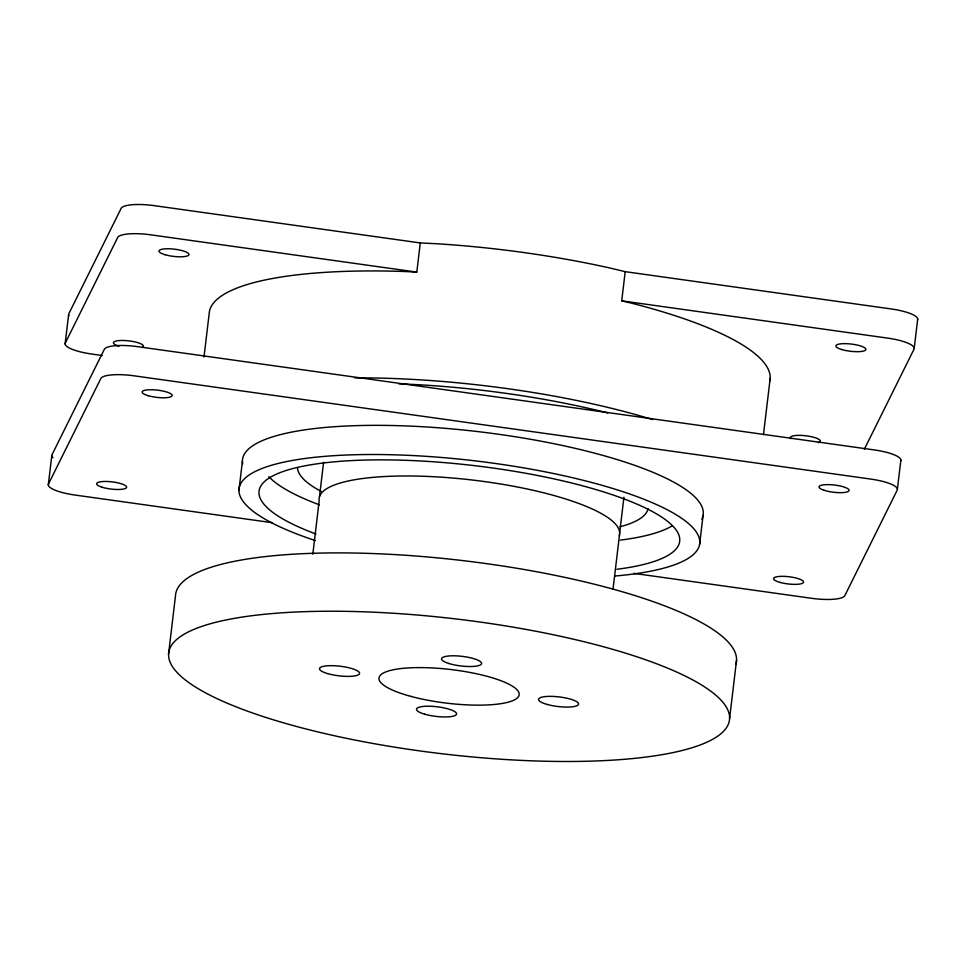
<?xml version="1.0" encoding="UTF-8"?>
<svg xmlns="http://www.w3.org/2000/svg" width="966" height="966" viewBox="0 0 966 966"><rect width="100%" height="100%" fill="white"/><g stroke="black" fill="none" stroke-linecap="round" stroke-linejoin="round"><path stroke-width="1.45" d="M48.3 484.908L51.778 455.735M65.12 343.92L68.61 314.759M168.531 654.223L175.486 595.889A282.422 67.765 6.8 0 1 467.387 561.149A282.422 67.765 6.8 0 1 735.838 664.379M203.995 357.009L209.139 313.926A282.422 67.765 6.8 0 1 405.418 271.543L416.805 272.11L420.282 242.937L437.332 243.782A282.422 67.765 6.8 0 1 609.594 267.932L625.195 271.663L891.063 308.927A30.26 7.257 6.8 0 1 917.507 319.988M238.916 490.523L242.406 461.35M319.505 496.621L323.598 462.303M312.815 554.206L319.191 500.786A151.3 36.297 6.8 0 1 472.072 479.993A151.3 36.297 6.8 0 1 619.23 535.816M769.854 381.039A282.422 67.765 6.8 0 0 632.15 303.324L621.718 300.837L625.195 271.663M612.999 589.369L619.556 534.464M619.653 533.075L623.927 497.249M699.589 544.534L703.079 515.361M729.596 718.523L736.551 660.176M763.466 434.664L770.204 378.225M897.39 489.207L900.88 460.033M914.222 348.231L917.7 319.058M864.328 449.275L914.029 349.161A30.26 7.257 6.8 0 0 887.585 338.1L621.718 300.837M420.282 242.937L154.427 205.673A30.26 7.257 6.8 0 0 121.148 208.366L68.791 313.817A30.26 7.257 6.8 0 0 68.924 315.749M416.805 272.11L150.938 234.847A30.26 7.257 6.8 0 0 117.659 237.527L65.314 342.99A30.26 7.257 6.8 0 0 91.758 354.051L102.215 355.524M272.171 522.678L74.937 495.039A30.26 7.257 6.8 0 1 48.493 483.966L100.838 378.515A30.26 7.257 6.8 0 1 134.117 375.822L870.752 479.076A30.26 7.257 6.8 0 1 897.209 490.136L844.852 595.599A30.26 7.257 6.8 0 1 811.573 598.292L633.768 573.369M354.764 377.887A282.422 67.765 6.8 0 1 652.593 419.582M398.668 383.816A262.245 62.923 6.8 0 1 607.831 412.977M790.828 438.661A15.13 3.635 6.8 0 1 807.407 435.98A15.13 3.635 6.8 0 1 818.347 442.67M118.903 346.239A15.13 3.635 6.8 0 1 116.065 341.022A15.13 3.635 6.8 0 1 135.844 342.133A15.13 3.635 6.8 0 1 142.135 347.531M648.017 508.599A176.512 42.347 6.8 0 1 620.003 526.772M321.195 491.416A176.512 42.347 6.8 0 1 297.504 467.496M242.695 464.006A231.985 55.666 6.8 0 1 480.174 431.874A231.985 55.666 6.8 0 1 701.799 519.153M672.251 525.794A211.808 50.824 6.8 0 1 620.389 540.115M319.42 504.82A211.808 50.824 6.8 0 1 268.838 476.649M315.363 540.598A231.985 55.666 6.8 0 1 306.15 458.331A231.985 55.666 6.8 0 1 640.289 497.852A231.985 55.666 6.8 0 1 614.859 576.026M315.93 533.993A211.808 50.824 6.8 0 1 324.19 462.883A211.808 50.824 6.8 0 1 620.534 497.623A211.808 50.824 6.8 0 1 616.9 569.276M900.686 460.975A30.26 7.257 6.8 0 0 874.242 449.915L137.595 346.649A30.26 7.257 6.8 0 0 104.316 349.342L51.971 454.805A30.26 7.257 6.8 0 0 52.937 457.751M282.096 722.423A282.422 67.765 6.8 0 0 727.784 725.442A282.422 67.765 6.8 0 0 337.291 611.249A282.422 67.765 6.8 0 0 282.096 722.423M410.767 696.353A70.603 16.941 6.8 0 0 519.092 695.17A70.603 16.941 6.8 0 0 417.324 667.603A70.603 16.941 6.8 0 0 410.767 696.353M547.106 704.431A20.177 4.842 6.8 0 0 578.525 704.383A20.177 4.842 6.8 0 0 550.052 696.353A20.177 4.842 6.8 0 0 547.106 704.431M448.828 663.485A20.177 4.842 6.8 0 0 481.346 664.185A20.177 4.842 6.8 0 0 454.563 655.805A20.177 4.842 6.8 0 0 448.828 663.485M327.631 673.604A20.177 4.842 6.8 0 0 359.473 673.809A20.177 4.842 6.8 0 0 331.58 665.659A20.177 4.842 6.8 0 0 327.631 673.604M424.617 714.164A20.177 4.842 6.8 0 0 456.447 714.381A20.177 4.842 6.8 0 0 428.566 706.218A20.177 4.842 6.8 0 0 424.617 714.164M841.941 349.595A15.13 3.635 6.8 0 0 865.814 349.764A15.13 3.635 6.8 0 0 844.9 343.642A15.13 3.635 6.8 0 0 841.941 349.595M165.029 254.71A15.13 3.635 6.8 0 0 188.913 254.879A15.13 3.635 6.8 0 0 167.987 248.757A15.13 3.635 6.8 0 0 165.029 254.71M780.202 582.45A15.13 3.635 6.8 0 0 803.543 582.269A15.13 3.635 6.8 0 0 781.88 576.328A15.13 3.635 6.8 0 0 780.202 582.45M824.034 490.245A15.13 3.635 6.8 0 0 848.776 491.054A15.13 3.635 6.8 0 0 829.383 484.642A15.13 3.635 6.8 0 0 824.034 490.245M148.209 395.698A15.13 3.635 6.8 0 0 172.081 395.855A15.13 3.635 6.8 0 0 151.167 389.733A15.13 3.635 6.8 0 0 148.209 395.698M102.106 487.226A15.13 3.635 6.8 0 0 126.461 487.721A15.13 3.635 6.8 0 0 106.332 481.454A15.13 3.635 6.8 0 0 102.106 487.226"/></g></svg>
